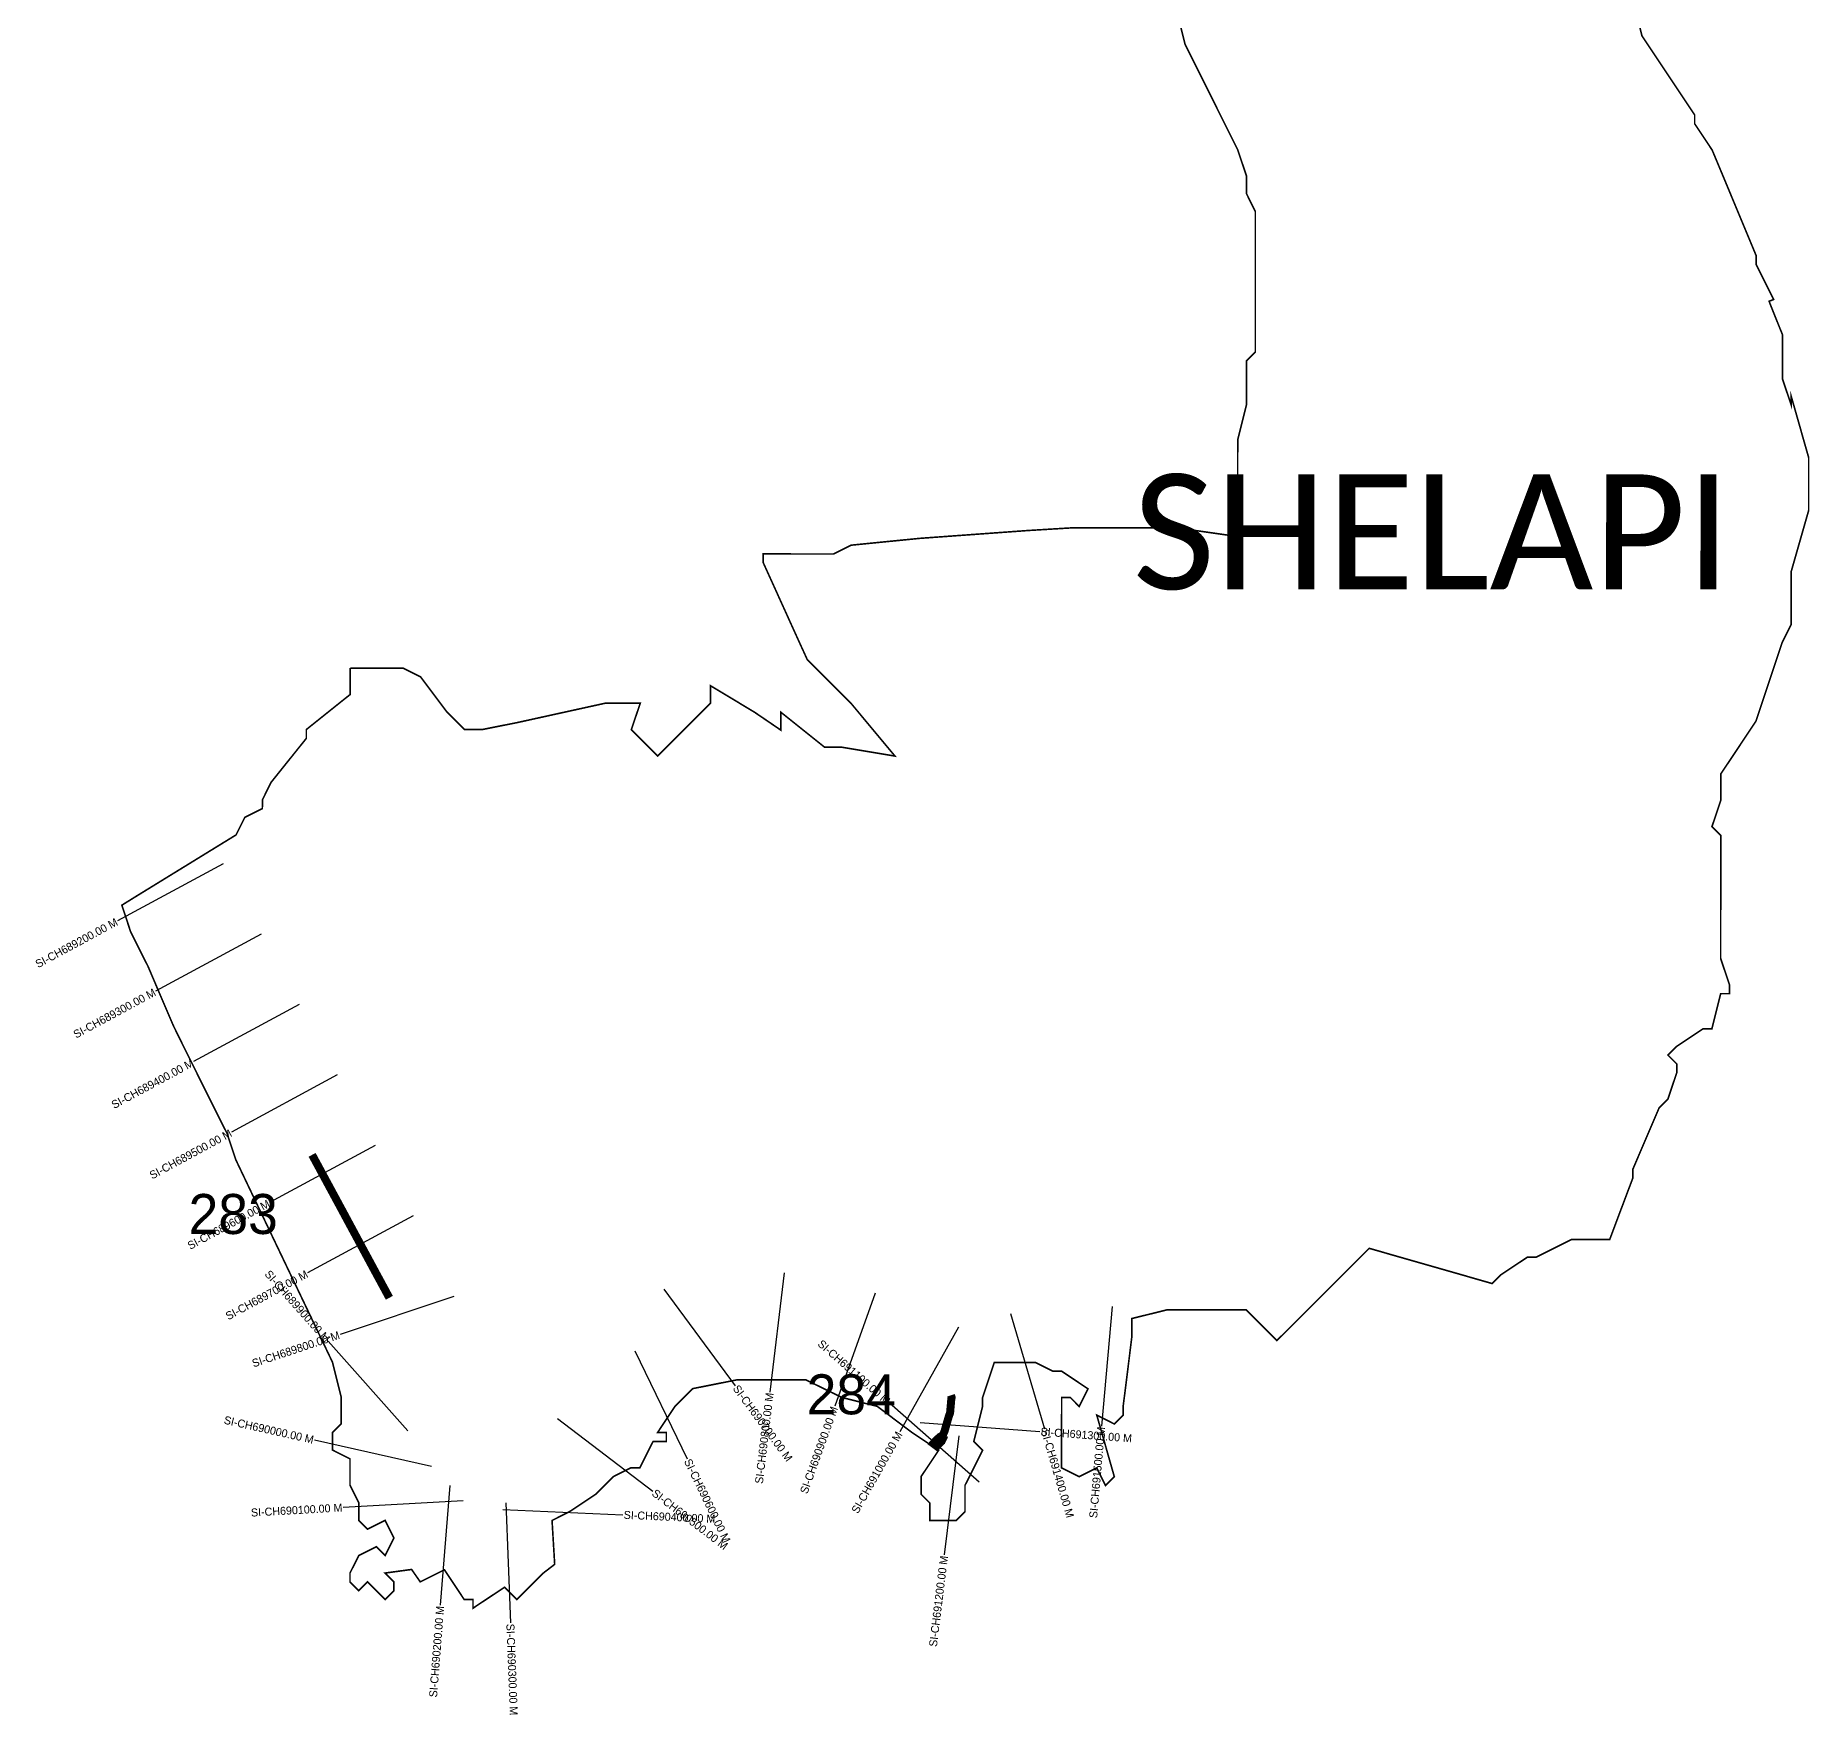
# Model space of a CAD drawing. Header units: metres. Extents: x 340139 to 343366, y 1762380 to 1766575.
# Drawn here: x 340139 to 342356, y 1762380 to 1764477 of the extents above; entities that cross this region are included whole.
import ezdxf
from ezdxf.enums import TextEntityAlignment as Align

# ---------------------------------------------------------------- set-up
doc = ezdxf.new("R2010")
doc.units = ezdxf.units.M
for name, color, linetype in [('ARTIFICIALLY PROTECTED', 4, 'Continuous'), ('CS', 134, 'Continuous'), ('CSMark', 6, 'Continuous'), ('VILLAGE NAME', 250, 'Continuous')]:
    doc.layers.add(name, color=color, linetype=linetype)

msp = doc.modelspace()

# ---------------------------------------------------------------- linework, layer by layer
at = {"color": 6, "const_width": 2}
for points in [[(340532.4, 1763687.2), (340598.3, 1763687.2), (340620.2, 1763676.2), (340648, 1763639.1), (340653.1, 1763632.3), (340675.1, 1763610.3), (340697, 1763610.3), (340741.2, 1763619.1), (340850.7, 1763643.2), (340894.7, 1763643.2), (340883.6, 1763610.3), (340916.6, 1763577.3), (340982.5, 1763643.2), (340982.5, 1763665.1), (341037.4, 1763632.1), (341070.3, 1763609.7), (341070.3, 1763632.1), (341125.2, 1763588.2), (341147.1, 1763588.2), (341213, 1763577.2), (341158.1, 1763643.1), (341103.3, 1763698), (341089.7, 1763727.8), (341063.5, 1763785.6), (341048.4, 1763818.8), (341048.4, 1763829.8), (341092.3, 1763829.7), (341136.2, 1763829.7), (341158.2, 1763840.7), (341243.7, 1763849.2), (341378.9, 1763859), (341436.6, 1763862.5), (341530.8, 1763862.5), (341564.4, 1763862.5), (341641.2, 1763851.5), (341641.3, 1763972.3), (341652.3, 1764016.2), (341652.3, 1764071.1), (341663.3, 1764082), (341663.3, 1764257.7), (341652.4, 1764279.6), (341652.4, 1764301.6), (341641.4, 1764334.5), (341575.6, 1764466.3), (341564.6, 1764510.2)], [(342141.4, 1764497.2), (342146.4, 1764477.1), (342183.5, 1764421.5), (342212.3, 1764378.2), (342212.3, 1764367.3), (342234.2, 1764334.3), (342247.5, 1764302.5), (342289.1, 1764202.6), (342289.1, 1764191.6), (342308, 1764153.7), (342311, 1764147.7), (342305.3, 1764145.4), (342310.8, 1764131.6), (342322, 1764103.7), (342321.9, 1764048.8), (342332.9, 1764015.9), (342332.9, 1764026.9), (342354.8, 1763950), (342354.8, 1763884.2), (342332.8, 1763807.3), (342332.8, 1763741.5), (342321.8, 1763719.5), (342299.8, 1763653.5), (342288.8, 1763620.7), (342257, 1763572.9), (342244.9, 1763554.9), (342244.9, 1763521.9), (342233.9, 1763489), (342244.9, 1763478), (342244.8, 1763324.3), (342255.8, 1763291.4), (342255.8, 1763280.4), (342244.8, 1763280.4), (342233.8, 1763236.5), (342222.8, 1763236.5), (342192.7, 1763216.4), (342189.9, 1763214.6), (342178.9, 1763203.6), (342189.9, 1763192.6), (342189.9, 1763181.6), (342185.1, 1763167.3), (342178.9, 1763148.7), (342172.1, 1763141.9), (342167.9, 1763137.7), (342135, 1763060.9), (342135, 1763049.9), (342112.9, 1762991.3), (342106.1, 1762973.1), (342058.1, 1762973.1), (342014.2, 1762951.1), (342003.2, 1762951.1), (341970.3, 1762929.2), (341959.3, 1762918.2), (341901.7, 1762934.7), (341805.6, 1762962.2), (341690.3, 1762847), (341651.9, 1762885.4), (341567, 1762885.4), (341553.1, 1762885.4), (341509.1, 1762874.5), (341509.1, 1762852.5), (341502, 1762795.2), (341500, 1762779.3), (341498.1, 1762764.7), (341498.1, 1762753.7), (341487.2, 1762742.7), (341465.2, 1762753.8), (341487.1, 1762676.9), (341476.1, 1762665.9), (341465.1, 1762687.9), (341443.2, 1762676.9), (341421.2, 1762687.9), (341421.3, 1762775.7), (341432.3, 1762775.7), (341443.2, 1762764.7), (341454.2, 1762786.7), (341421.3, 1762808.7), (341410.3, 1762808.7), (341388.4, 1762819.6), (341337.1, 1762819.6), (341322.5, 1762775.8), (341322.5, 1762764.8), (341311.5, 1762720.9), (341322.5, 1762709.9), (341300.5, 1762666), (341300.5, 1762633.1), (341289.5, 1762622.1), (341256.6, 1762622.1), (341256.6, 1762644), (341245.6, 1762655), (341245.6, 1762677), (341267.6, 1762709.9), (341234.6, 1762731.9), (341190.8, 1762764.8), (341146.8, 1762775.8), (341101.8, 1762797.8), (341015.1, 1762797.8), (340960.2, 1762786.9), (340938.2, 1762764.9), (340916.3, 1762732), (340927.3, 1762732), (340927.3, 1762721), (340910.8, 1762721), (340894.3, 1762688.1), (340883.3, 1762688.1), (340862.9, 1762677.9), (340861.4, 1762677.1), (340841.5, 1762657.3), (340839.4, 1762655.2), (340815.5, 1762639.3), (340807.7, 1762634.1), (340804.8, 1762632.4), (340784.5, 1762622.2), (340787.8, 1762567.4), (340773.5, 1762556.4), (340740.6, 1762523.4), (340725.2, 1762538.8), (340689.6, 1762515.2), (340685.7, 1762512.5), (340685.7, 1762523.5), (340674.7, 1762523.5), (340663.6, 1762540.2), (340650, 1762560.6), (340619.8, 1762545.5), (340609, 1762561), (340575.9, 1762556.5), (340586.9, 1762545.5), (340586.9, 1762535), (340586.9, 1762534.5), (340577.7, 1762525.3), (340575.9, 1762523.5), (340553.9, 1762545.5), (340543, 1762534.5), (340532, 1762545.5), (340532, 1762556.5), (340540.9, 1762574.2), (340543, 1762578.4), (340564.9, 1762589.4), (340575.9, 1762578.4), (340582.6, 1762591.7), (340586.9, 1762600.4), (340586.3, 1762601.5), (340575.9, 1762622.3), (340553.9, 1762611.4), (340543, 1762622.3), (340543, 1762644.3), (340532, 1762666.3), (340532, 1762699.2), (340510.1, 1762710.2), (340510.1, 1762732.1), (340521.1, 1762743.1), (340521.1, 1762776.1), (340510.1, 1762820), (340485.4, 1762871.7), (340428.5, 1762990.7), (340389.5, 1763072.5), (340383.1, 1763091.5), (340378.5, 1763105.5), (340369.1, 1763124.2), (340323.6, 1763215.3), (340311.2, 1763240.6), (340296.2, 1763275.6), (340279.8, 1763314.1), (340265.3, 1763343), (340257.8, 1763358), (340251.1, 1763378.3), (340246.9, 1763390.9), (340267.4, 1763403.6), (340304.5, 1763426.4), (340375.6, 1763470.1), (340389.6, 1763478.7), (340400.6, 1763500.7), (340422.5, 1763511.6), (340422.6, 1763522.6), (340433.5, 1763544.5), (340477.5, 1763599.4), (340477.5, 1763610.4), (340517.5, 1763642.4), (340532.4, 1763654.3), (340532.4, 1763687.2), (340532.4, 1763687.2)]]:
    msp.add_lwpolyline(points, dxfattribs=at)
at = {"layer": 'ARTIFICIALLY PROTECTED', "const_width": 10, "flags": 128}
for points in [[(340484.7, 1763079), (340521.2, 1763011.5), (340561.2, 1762937.3), (340581.2, 1762900.4)], [(341282.9, 1762778.6), (341283.8, 1762775.9), (341283.3, 1762772.7), (341281.9, 1762756.7), (341280.2, 1762751.9), (341277.5, 1762742.6), (341274.9, 1762733.6), (341272.6, 1762728.4), (341269.3, 1762726.8), (341264.2, 1762722), (341260.9, 1762718.3), (341265.3, 1762715), (341267.8, 1762717.6), (341272.8, 1762722.8), (341274.4, 1762723.2), (341275.6, 1762722.9), (341277.3, 1762722.1)]]:
    msp.add_lwpolyline(points, dxfattribs=at)
at = {"layer": 'CS'}
for p, q in [((340373.4, 1763442.7), (340241.5, 1763371.4)), ((340421, 1763354.7), (340289, 1763283.4)), ((340468.5, 1763266.8), (340336.5, 1763195.5)), ((340516, 1763178.8), (340384.1, 1763107.5)), ((340563.6, 1763090.8), (340431.6, 1763019.5)), ((340611.1, 1763002.8), (340479.1, 1762931.5)), ((341074.4, 1762931.7), (341056.6, 1762782.7)), ((340924.2, 1762911.3), (341013.2, 1762790.6)), ((341188.4, 1762906.1), (341137.7, 1762764.9)), ((340661.9, 1762902), (340519.6, 1762854.6)), ((341484.3, 1762889.6), (341470.9, 1762740.1)), ((341292.6, 1762863.7), (341219, 1762733)), ((341357.3, 1762880.7), (341399.7, 1762736.8)), ((340604.4, 1762734), (340504.9, 1762846.2)), ((340887.8, 1762834.3), (340953.2, 1762699.3)), ((341318.3, 1762670), (341205.6, 1762769)), ((340791.3, 1762749.8), (340910.5, 1762658.8)), ((341244.4, 1762744.8), (341394, 1762733.5)), ((341292.8, 1762727.9), (341274.5, 1762579.1)), ((340633.8, 1762689.6), (340487.5, 1762722.7)), ((340656.7, 1762666), (340644.9, 1762516.4)), ((340673.3, 1762646.8), (340523.5, 1762638.4)), ((340726.7, 1762644.1), (340732.4, 1762494.2)), ((340723.2, 1762636.1), (340873.1, 1762629.4))]:
    msp.add_line(p, q, dxfattribs=at)

# ---------------------------------------------------------------- texts
at = {"char_height": 50, "attachment_point": 1}
for s, width, insert in [('283', 137.505, (340330.3, 1763030.1)), ('284', 84.374, (341102.7, 1762804.8))]:
    msp.add_mtext_dynamic_manual_height_columns(s, width=width, gutter_width=1, heights=[74.2], dxfattribs=dict(at, insert=insert))
at = {"layer": 'CSMark'}
for s, rotation, p in [('SI-CH689200.00 M', 28.3828, (340240.6, 1763370.9)), ('SI-CH689300.00 M', 28.3828, (340288.1, 1763283)), ('SI-CH689400.00 M', 28.3828, (340335.7, 1763195)), ('SI-CH689500.00 M', 28.3828, (340383.2, 1763107)), ('SI-CH689600.00 M', 28.3828, (340430.7, 1763019)), ('SI-CH689700.00 M', 28.3828, (340478.3, 1762931)), ('SI-CH689900.00 M', 311.535, (340504.3, 1762847)), ('SI-CH689800.00 M', 18.4453, (340518.6, 1762854.3)), ('SI-CH691100.00 M', 318.7117, (341204.8, 1762769.6)), ('SI-CH690800.00 M', 83.1743, (341056.5, 1762781.8)), ('SI-CH690000.00 M', 347.2721, (340486.5, 1762722.9)), ('SI-CH690900.00 M', 70.2521, (341137.4, 1762764)), ('SI-CH691000.00 M', 60.6238, (341218.5, 1762732.1)), ('SI-CH691500.00 M', 84.8857, (341470.8, 1762739.2)), ('SI-CH690100.00 M', 3.2141, (340522.5, 1762638.4)), ('SI-CH691200.00 M', 82.9784, (341274.4, 1762578.1)), ('SI-CH690200.00 M', 85.4767, (340644.8, 1762515.4))]:
    msp.add_text(s, height=10, rotation=rotation, dxfattribs=at).set_placement(p, align=Align.MIDDLE_RIGHT)
for s, rotation, p in [('SI-CH690700.00 M', 306.4022, (341013.8, 1762789.8)), ('SI-CH691300.00 M', 355.664, (341395, 1762733.4)), ('SI-CH691400.00 M', 286.4317, (341400, 1762735.8)), ('SI-CH690600.00 M', 295.8345, (340953.6, 1762698.4)), ('SI-CH690500.00 M', 322.6285, (340911.3, 1762658.2)), ('SI-CH690400.00 M', 357.452, (340874.1, 1762629.3)), ('SI-CH690300.00 M', 272.1813, (340732.4, 1762493.2))]:
    msp.add_text(s, height=10, rotation=rotation, dxfattribs=at).set_placement(p, align=Align.MIDDLE_LEFT)
at = {"layer": 'VILLAGE NAME', "insert": (341510.1, 1763929.4), "char_height": 143.7, "attachment_point": 1, "rotation": 359.9793}
msp.add_mtext_dynamic_manual_height_columns('{\\fCalibri|b0|i0|c0|p34;SHELAPI}', width=1418, gutter_width=718.5, heights=[0], dxfattribs=at)

doc.saveas('drawing.dxf')
